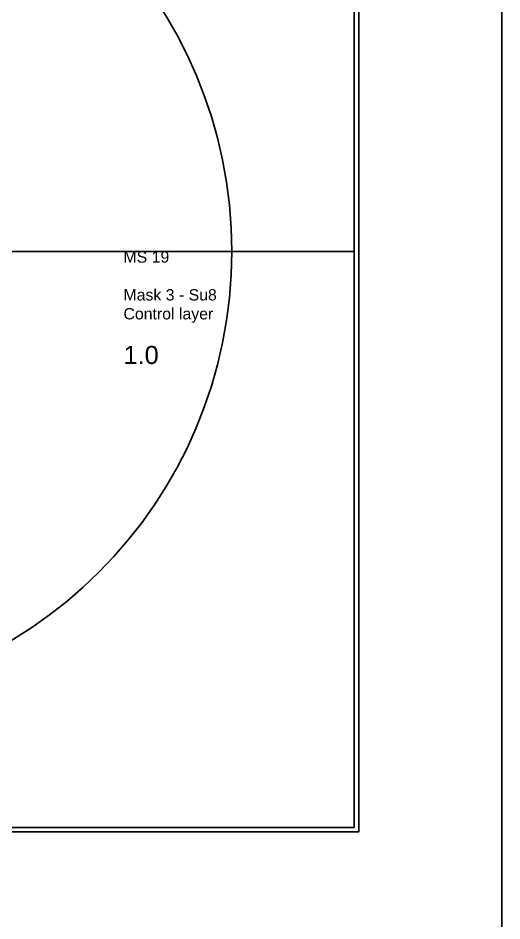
# Model space of a CAD drawing. Header units: millimetres. Extents: x 1000 to 444771, y -11148 to 590229.
# Drawn here: x 391438 to 444771, y 139196 to 238713 of the extents above; entities that cross this region are included whole.
import ezdxf

# ---------------------------------------------------------------- set-up
doc = ezdxf.new("R2010")
doc.units = ezdxf.units.MM
doc.layers.add('CLEAR', color=140, linetype='Continuous')
doc.layers.add('MASK', color=20, linetype='Continuous')
doc.styles.get("Standard").update_dxf_attribs({"font": 'arial.ttf'})

msp = doc.modelspace()

# ---------------------------------------------------------------- linework, layer by layer
for p, q in [((444771, -11148), (444771, 590229)), ((301500, 213000), (428500, 213000))]:
    msp.add_line(p, q)
msp.add_circle((365000, 213000), 50000)
at = {"layer": 'CLEAR'}
for p, q in [((429000, 277000), (429000, 149000)), ((429000, 149000), (301000, 149000))]:
    msp.add_line(p, q, dxfattribs=at)
at = {"layer": 'MASK'}
for p, q in [((428500, 276500), (428500, 149500)), ((428500, 149500), (301500, 149500))]:
    msp.add_line(p, q, dxfattribs=at)

# ---------------------------------------------------------------- texts
at = {"layer": 'CLEAR', "insert": (403057, 213000), "char_height": 2000, "attachment_point": 1}
msp.add_mtext_dynamic_manual_height_columns('{\\H0.625x;MS 19\\P\\PMask 3 - Su8\\PControl layer\\P\\P}1.0', width=16247.36, gutter_width=12.5, heights=[19061], dxfattribs=at)

doc.saveas('drawing.dxf')
